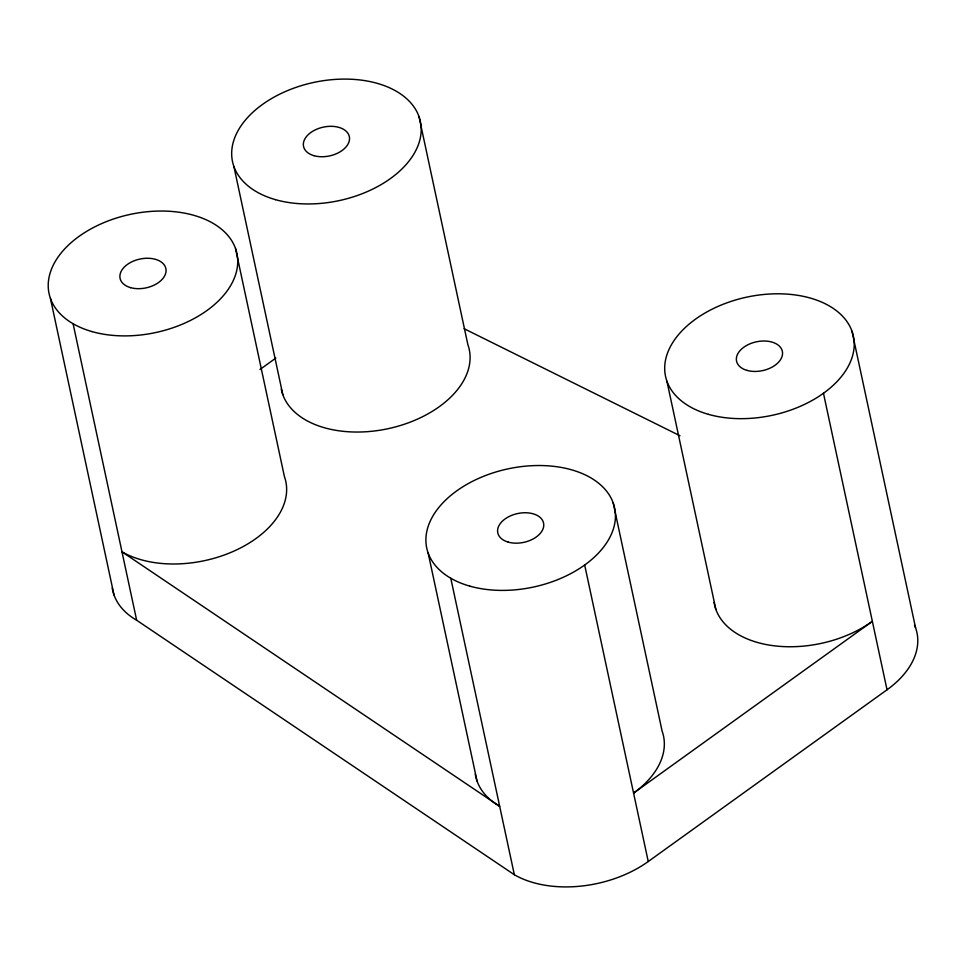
<?xml version="1.0" encoding="UTF-8"?>
<svg xmlns="http://www.w3.org/2000/svg" width="966" height="966" viewBox="0 0 966 966"><rect width="100%" height="100%" fill="white"/><g stroke="black" fill="none" stroke-linecap="round" stroke-linejoin="round"><path stroke-width="1.45" d="M259.963 369.507L275.853 358.072M112.237 588.028A96.057 60.447 -12.1 0 0 136.653 620.244L514.347 874.737A96.057 60.447 -12.1 0 0 648.246 861.515L887.029 689.784A96.057 60.447 -12.1 0 0 914.476 625.05M464.103 328.706L679.943 435.726M851.988 331.217L915.551 627.731M823.467 393.271L887.029 689.784M666.926 381.244L715.83 609.329M613.205 502.96L662.096 731.045A96.057 60.447 -12.1 0 1 633.575 793.098L872.358 621.355A96.057 60.447 -12.1 0 1 774.515 645.843A96.057 60.447 -12.1 0 1 714.055 602.361M584.672 565.013L648.246 861.515M418.966 116.512L467.858 344.596A96.057 60.447 -12.1 0 1 391.399 427.938A96.057 60.447 -12.1 0 1 281.275 389.081M450.784 578.236L514.347 874.737M428.143 552.975L477.047 781.059M233.905 166.538L282.809 394.623M235.499 248.455L284.402 476.54A96.057 60.447 -12.1 0 1 235.607 550.342A96.057 60.447 -12.1 0 1 121.982 551.815L499.676 806.32A96.057 60.447 -12.1 0 1 475.26 774.092M73.09 323.731L136.653 620.244M50.449 298.482L114.012 594.984M469.73 586.108A96.057 60.447 -12.1 0 0 615.354 518.621A96.057 60.447 -12.1 0 0 476.938 479.172A96.057 60.447 -12.1 0 0 469.73 586.108M708.513 414.366A96.057 60.447 -12.1 0 0 854.137 346.879A96.057 60.447 -12.1 0 0 715.721 307.442A96.057 60.447 -12.1 0 0 708.513 414.366M314.01 155.695A23.413 14.731 -12.1 0 0 349.511 139.249A23.413 14.731 -12.1 0 0 315.773 129.637A23.413 14.731 -12.1 0 0 314.01 155.695M92.036 331.604A96.057 60.447 -12.1 0 0 237.648 264.116A96.057 60.447 -12.1 0 0 99.244 224.68A96.057 60.447 -12.1 0 0 92.036 331.604M275.491 199.66A96.057 60.447 -12.1 0 0 421.116 132.173A96.057 60.447 -12.1 0 0 282.7 92.736A96.057 60.447 -12.1 0 0 275.491 199.66M508.261 542.131A23.413 14.731 -12.1 0 0 543.749 525.685A23.413 14.731 -12.1 0 0 510.012 516.073A23.413 14.731 -12.1 0 0 508.261 542.131M130.555 287.639A23.413 14.731 -12.1 0 0 166.055 271.192A23.413 14.731 -12.1 0 0 132.318 261.581A23.413 14.731 -12.1 0 0 130.555 287.639M747.044 370.401A23.413 14.731 -12.1 0 0 782.532 353.954A23.413 14.731 -12.1 0 0 748.795 344.331A23.413 14.731 -12.1 0 0 747.044 370.401"/></g></svg>
